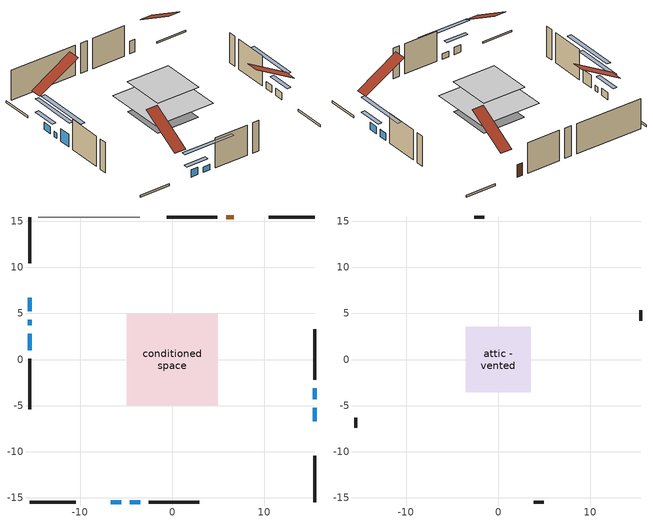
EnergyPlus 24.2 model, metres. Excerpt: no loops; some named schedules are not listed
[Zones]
conditioned space
 floor outside (Floor1 construction): -0.65,-0.65 -0.65,0.65 0.65,0.65 0.65,-0.65 z0
 floor adiabatic (AdiabaticFloorConstruction): -4.95,-4.95 -4.95,4.95 4.95,4.95 4.95,-4.95 z2.44
 floor foundation (Slab1 construction): -3.47,-3.47 -3.47,3.47 3.47,3.47 3.47,-3.47 z0
 wall outside (RimJoist1 construction): 15.45,15.45 10.45,15.45 / -15.45,-15.45 -10.45,-15.45 / -15.45,15.45 -15.45,10.45 / 15.45,-15.45 15.45,-10.45 z0:0.3
 wall outside (AdiabaticWallConstruction 1): 6.69,15.45 5.83,15.45 z0:2.03
 wall outside (AdiabaticWallConstruction): 15.45,-6.69 15.45,-5.22 / -6.7,-15.45 -5.53,-15.45 / -15.45,6.69 -15.45,5.22 / 15.45,-4.29 15.45,-3.12 z0:1.17; -4.6,-15.45 -3.48,-15.45 / -15.45,4.29 -15.45,3.73 z0:0.86; -15.45,2.81 -15.45,1.03 z0:2.03
 wall outside (Wall1 construction): 4.91,15.45 -0.57,15.45 / -2.55,-15.45 2.92,-15.45 / -15.45,0.1 -15.45,-5.38 / 15.45,-2.2 15.45,3.28 z0:4.88
 wall adiabatic (Wall4 construction): -3.53,15.45 -14.52,15.45 z0:4.88
 window (WindowConstruction): 15.45,-6.69 15.45,-5.22 z0:1.17
 window (WindowConstruction 1): -6.69,-15.45 -5.53,-15.45 z0:1.17
 window (WindowConstruction 2): -15.45,6.69 -15.45,5.22 z0:1.17
 window (WindowConstruction 3): 15.45,-4.29 15.45,-3.13 z0:1.17
 window (WindowConstruction 4): -4.6,-15.45 -3.48,-15.45 z0:0.86
 window (WindowConstruction 5): -15.45,4.29 -15.45,3.73 z0:0.86
 window (WindowConstruction 6): -15.45,2.81 -15.45,1.03 z0:2.03
 door (Door): 6.69,15.45 5.84,15.45 z0:2.03
 ceiling adiabatic (AdiabaticFloorConstruction): 4.95,-4.95 4.95,4.95 -4.95,4.95 -4.95,-4.95 z2.44
attic - vented
 floor to conditioned space (Floor2 construction Reversed): -3.53,-3.53 -3.53,3.53 3.53,3.53 3.53,-3.53 z4.88
 wall outside (Wall3 construction): -1.5,15.45 -2.61,15.45 / 3.85,-15.45 4.96,-15.45 / -15.45,-6.31 -15.45,-7.41 / 15.45,4.21 15.45,5.32 z0:4.88
 roof outside (Roof1 construction): 7.62,15.45,4.88 7.62,8.89,8.7 9.52,8.89,8.7 9.52,15.45,4.88; -7.62,-15.45,4.88 -7.62,-8.89,8.7 -9.52,-8.89,8.7 -9.52,-15.45,4.88; -15.45,7.62,4.88 -8.89,7.62,8.7 -8.89,9.52,8.7 -15.45,9.52,4.88; 15.45,-7.62,4.88 8.89,-7.62,8.7 8.89,-9.52,8.7 15.45,-9.52,4.88
shading: 15.45,-4 15.45,-7.91 16.06,-7.91 16.06,-4 z2.39; -4.31,-15.45 -7.91,-15.45 -7.91,-16.06 -4.31,-16.06 z2.39; -15.45,4 -15.45,7.91 -16.06,7.91 -16.06,4 z2.39; 15.45,0.54 15.45,-7.95 16.06,-7.95 16.06,0.54 z4.83; 0.18,-15.45 -8.26,-15.45 -8.26,-16.06 0.18,-16.06 z4.52; -15.45,0.07 -15.45,7.95 -16.06,7.95 -16.06,0.07 z4.52; -15.45,-2.63 -15.45,6.47 -16.06,6.47 -16.06,-2.63 z5.69
[Building]
Building 1: Terrain=Suburbs
[Site:Location]
Whistler Nesters_BC: Latitude {deg}=50.13; Longitude {deg}=-122.95; Time Zone {hr}=-8; Elevation {m}=659; Keep Site Location Information=Yes
[Site:GroundTemperature:Shallow]
3.05327, 1.53806, 1.41671, 2.13576, 5.02233, 7.89546, 10.3863, 11.9642, 12.0983, 10.8149, 8.38757, 5.60258
[Site:WaterMainsTemperature]
Calculation Method=Schedule; Temperature Schedule=mains temperature schedule
[Material] Roughness=Rough; Thermal Absorptance=0.9
Name | Thickness {m} | Conductivity {W/m-K} | Density {kg/m3} | Specific Heat {J/kg-K} | Solar Absorptance | Visible Absorptance
asphalt or fiberglass shingles | 0.00635 | 0.162714 | 1121.4 | 1465.45 | 0.4 | 0.4
ceiling loosefill ins | 0.0846667 | 0.0480833 | 16.02 | 1046.75 | 0.7 | 0.7
ceiling stud and cavity | 0.1397 | 0.0934478 | 65.682 | 1177.47 | 0.7 | 0.7
concrete 4.0 in. | 0.1016 | 1.803125 | 2242.8 | 837.4 | 0.7 | 0.7
door material | 0.04445 | 0.0451087 | 512.64 | 1214.23 | 0.7 | 0.7
floor covering | 0.0127 | 0.0433444 | 54.468 | 1339.84 | 0.6 | 0.6
floor rigid ins | 0.103632 | 0.029427 | 32.04 | 1214.23 | 0.7 | 0.7
floor rigid ins 1; wall rigid ins 2 | 0.512978 | 0.029427 | 32.04 | 1214.23 | 0.7 | 0.7
floor stud and cavity | 0.1397 | 0.156116 | 92.3553 | 1139.71 | 0.7 | 0.7
floor stud and cavity 1 | 0.1397 | 1.75129 | 37.0049 | 1207.88 | 0.7 | 0.7
furniture material conditioned space 1 | 0.1524 | 0.115458 | 640.8 | 1214.23 | 0.6 | 0.6
gypsum board | 0.0127 | 0.160291 | 801 | 837.4 | 0.6 | 0.6
interior vertical ins | 0.025908 | 0.029427 | 32.04 | 1214.23 | 0.7 | 0.7
osb sheathing 0.5 in. | 0.0127 | 0.115458 | 512.64 | 1214.23 | 0.7 | 0.7
osb sheathing 0.75 in. | 0.01905 | 0.115458 | 512.64 | 1214.23 | 0.7 | 0.7
osb sheathing 2.0 in. | 0.0508 | 0.115458 | 512.64 | 1214.23 | 0.7 | 0.7
rim joist rigid ins; wall rigid ins | 0.051816 | 0.029427 | 32.04 | 1214.23 | 0.7 | 0.7
rim joist stud and cavity | 0.0508 | 0.0385396 | 125.044 | 1163.47 | 0.6 | 0.6
slab rigid ins | 0.0108865 | 0.029427 | 32.04 | 1214.23 | 0.7 | 0.7
wall rigid ins 1 | 0.051816 | 0.029427 | 32.04 | 1214.23 | 0.4 | 0.4
wall stud and cavity | 0.1397 | 0.231312 | 139.0536 | 1170.24 | 0.7 | 0.7
wall stud and cavity 1 | 0.0889 | 6.9971 | 50.32683 | 1063.81 | 0.6 | 0.6
wall stud and cavity 2 | 0.1397 | 0.182161 | 139.0536 | 1170.24 | 0.7 | 0.7
wall stud and cavity 3 | 0.0889 | 0.380278 | 52.3479 | 1209.89 | 0.7 | 0.7
wall stud and cavity 4 | 0.0889 | 0.391764 | 83.0341 | 1211.67 | 0.7 | 0.7
wood siding | 0.0254 | 0.102417 | 544.68 | 1172.36 | 0.4 | 0.4
wood siding 1 | 0.00254 | 0.102417 | 544.68 | 1172.36 | 0.4 | 0.4
wood siding 2; wood siding 3; wood siding 4 | 0.0254 | 0.102417 | 544.68 | 1172.36 | 0.7 | 0.7
[WindowMaterial:SimpleGlazingSystem]
Name | U-Factor {W/m2-K} | Solar Heat Gain Coefficient
WindowMaterial | 2.969594 | 0.58
WindowMaterial 1 | 2.99117 | 0.56
WindowMaterial 2 | 3.04681 | 0.44
WindowMaterial 3 | 2.97754 | 0.59
[Construction]
AdiabaticFloorConstruction: floor stud and cavity 1, floor rigid ins 1, osb sheathing 0.75 in., floor covering
AdiabaticWallConstruction: wood siding 3, wall rigid ins 2, wall stud and cavity 3, gypsum board
AdiabaticWallConstruction 1: wood siding 4, wall rigid ins 2, wall stud and cavity 3, gypsum board
Door: door material
Floor1 construction: floor stud and cavity, floor rigid ins, osb sheathing 0.75 in., floor covering
Floor2 construction Reversed: gypsum board, ceiling stud and cavity, ceiling loosefill ins
furniture construction conditioned space 1: furniture material conditioned space 1
PartitionWallConstruction: gypsum board, wall stud and cavity 4, gypsum board
RimJoist1 construction: wood siding 2, rim joist rigid ins, osb sheathing 2.0 in., rim joist stud and cavity
Roof1 construction: asphalt or fiberglass shingles
Slab1 construction: slab rigid ins, concrete 4.0 in.
Wall1 construction: wood siding, wall rigid ins, osb sheathing 0.5 in., wall stud and cavity, gypsum board
Wall3 construction: wood siding 1, wall stud and cavity 1
Wall4 construction: wall rigid ins 1, osb sheathing 0.5 in., wall stud and cavity 2, gypsum board
WindowConstruction; WindowConstruction 2: WindowMaterial
WindowConstruction 1; WindowConstruction 3: WindowMaterial 1
WindowConstruction 4; WindowConstruction 5: WindowMaterial 2
WindowConstruction 6: WindowMaterial 3
[Zone] Multiplier=1; Part of Total Floor Area=Yes
Name | Volume {m3}
attic - vented | 29.5129
conditioned space | 253.4
[Space]
Name | Zone | Volume {m3}
attic - vented 1 | attic - vented | 29.5129
conditioned space 1 | conditioned space | 253.4
[ZoneInfiltration:EffectiveLeakageArea]
infil attic - vented 1: Zone or Space=attic - vented 1; Schedule=Always On Discrete; Effective Air Leakage Area {cm2}=2060.69; Stack Coefficient=0.00060517; Wind Coefficient=1.66211e-05
[ZoneMixing]
whole house fan mix: Zone or Space=attic - vented; Schedule=Always On Continuous; Design Flow Rate Calculation Method=Flow/Zone; Design Flow Rate {m3/s}=0; Source Zone or Space=conditioned space
[SurfaceProperty:ExposedFoundationPerimeter]
Slab1: Exposed Perimeter Calculation Method=TotalExposedPerimeter; Total Exposed Perimeter {m}=23.165
[InternalMass] Zone or ZoneList=conditioned space; Space or SpaceList=conditioned space 1
Name | Construction | Surface Area {m2}
furniture mass conditioned space 1 | furniture construction conditioned space 1 | 59.0763
partition wall mass | PartitionWallConstruction | 147.691
[Lights]
interior lighting: Zone or ZoneList or Space or SpaceList=conditioned space 1; Schedule=interior lighting schedule; Design Level Calculation Method=LightingLevel; Lighting Level {W}=343.2; Return Air Fraction=0; Fraction Radiant=0.6; Fraction Visible=0.2; Fraction Replaceable=1
[People]
occupants: Zone or ZoneList or Space or SpaceList=conditioned space 1; Number of People Schedule=occupants schedule; Number of People Calculation Method=People; Number of People=3; Fraction Radiant=0.314171; Sensible Heat Fraction=0.56303; Activity Level Schedule=occupants activity schedule; Carbon Dioxide Generation Rate {m3/s-W}=0; Enable ASHRAE 55 Comfort Warnings=No; Mean Radiant Temperature Calculation Type=EnclosureAveraged
[ElectricEquipment] Zone or ZoneList or Space or SpaceList=conditioned space 1; Design Level Calculation Method=EquipmentLevel
Name | Schedule | Design Level {W} | Fraction Latent | Fraction Radiant | Fraction Lost
clothes dryer | clothes dryer schedule | 140.772 | 0.015 | 0.081 | 0.85
clothes washer | clothes washer schedule | 32.1985 | 0.03 | 0.162 | 0.7
cooking range | cooking range schedule | 208.969 | 0.08 | 0.432 | 0.2
dishwasher | dishwasher schedule | 66.8632 | 0.3 | 0.18 | 0.4
fridge | fridge schedule | 72.9452 | 0 | 0.6 | 0
mech vent bath fan 0 | mech vent bath fan 0 schedule | 25.1 | 0 | 0 | 1
mech vent bath fan 1 | mech vent bath fan 1 schedule | 25.1 | 0 | 0 | 1
mech vent house fan | mech vent house fan schedule | 0 | 0 | 0 | 1
mech vent house fan cfis | mech vent house fan cfis schedule | 0 | 0 | 0 | 0
mech vent range fan 0 | mech vent range fan 0 schedule | 57 | 0 | 0 | 1
misc plug loads | misc plug loads schedule | 494.7 | 0.045 | 0.513 | 0.1
whole house fan | Always On Discrete | 0 | 0 | 0 | 1
[OtherEquipment] Zone or ZoneList or Space or SpaceList=conditioned space 1; Design Level Calculation Method=EquipmentLevel
Name | Fuel Type | Schedule | Design Level {W} | Fraction Latent | Fraction Radiant | Fraction Lost
clothes dryer 1 | Electricity | clothes dryer schedule | 0 | 0.015 | 0.081 | 0.85
cooking range 1 | Electricity | cooking range schedule | 0 | 0.08 | 0.432 | 0.2
general water use latent | None | general water use schedule | 59.3978 | 1 | 0 | 0
general water use sensible | None | general water use schedule | -58.539 | 0 | 0.6 | 0
mech vent house fan latent load | None | Always On Discrete | 0 | 1 | 0 | 0
mech vent house fan sensible load | None | Always On Discrete | 0 | 0 | 0 | 0
water heater energy adjustment1 | Electricity | Always On Discrete | 0.01 | 0 | 0 | 1
[ZoneInfiltration:DesignFlowRate] Zone or ZoneList or Space or SpaceList=conditioned space 1; Schedule=Always On Discrete; Design Flow Rate Calculation Method=Flow/Zone; Design Flow Rate {m3/s}=0
infil flow; natural vent flow; whole house fan flow
[ZoneControl:Thermostat]
conditioned space Thermostat: Zone or ZoneList=conditioned space; Control Type Schedule=conditioned space Thermostat Schedule; Control 1=conditioned space temperature setpoint; Temperature Difference Between Cutout And Setpoint {deltaC}=0
[ZoneHVAC:Baseboard:Convective:Electric]
electric baseboard: Availability Schedule=Always On Discrete; Heating Design Capacity {W}=6144.53; Efficiency=1
[AirLoopHVAC:UnitarySystem]
unit heater unitary system: Control Type=Load; Controlling Zone or Thermostat Location=conditioned space; Dehumidification Control Type=None; Availability Schedule=Always On Discrete; Supply Fan=unit heater supply fan; Fan Placement=BlowThrough; Supply Air Fan Operating Mode Schedule=unit heater auto fan schedule; Heating Coil=unit heater htg coil; DX Heating Coil Sizing Ratio=1; Use DOAS DX Cooling Coil=No; Minimum Supply Air Temperature {C}=2; Latent Load Control=SensibleOnlyLoadControl; Cooling Supply Air Flow Rate Method=None; Heating Supply Air Flow Rate Method=SupplyAirFlowRate; Heating Supply Air Flow Rate {m3/s}=0.00141584; No Load Supply Air Flow Rate Method=SupplyAirFlowRate; No Load Supply Air Flow Rate {m3/s}=0; No Load Supply Air Flow Rate Control Set To Low Speed=Yes; Maximum Supply Air Temperature {C}=48.8889; Maximum Outdoor Dry-Bulb Temperature for Supplemental Heater Operation {C}=21; Ancillary On-Cycle Electric Power {W}=0; Ancillary Off-Cycle Electric Power {W}=0
[Fan:SystemModel]
unit heater supply fan: Availability Schedule=Always On Discrete; Design Maximum Air Flow Rate {m3/s}=0.00141584; Speed Control Method=Discrete; Electric Power Minimum Flow Rate Fraction=0.2; Design Pressure Rise {Pa}=500; Motor Efficiency=1; Motor In Air Stream Fraction=1; Design Electric Power Consumption {W}=Autosize; Design Power Sizing Method=PowerPerFlow; Electric Power Per Unit Flow Rate {W/(m3/s)}=1e-06; Electric Power Per Unit Flow Rate Per Unit Pressure {W/((m3/s)-Pa)}=1.66667; Fan Total Efficiency=0.7; Motor Loss Radiative Fraction=0; Number of Speeds=1; Speed Flow Fraction 1=1; Speed Electric Power Fraction 1=1
[Coil:Heating:Fuel]
unit heater htg coil: Availability Schedule=Always On Discrete; Fuel Type=NaturalGas; Burner Efficiency=0.5; Nominal Capacity {W}=0.293071; On Cycle Parasitic Electric Load {W}=0; Off Cycle Parasitic Fuel Load {W}=0
[Zone equipment]
conditioned space: electric baseboard, unit heater unitary system
[Foundation:Kiva]
Foundation Kiva 1: Initial Indoor Air Temperature {C}=18; Interior Vertical Insulation Material=interior vertical ins; Interior Vertical Insulation Depth {m}=0.1016; Wall Height Above Grade {m}=0.1016; Wall Depth Below Slab {m}=0.2032
[Foundation:Kiva:Settings]
Soil Conductivity {W/m-K}=0.849921; Soil Density {kg/m3}=1842.3; Soil Specific Heat {J/kg-K}=418.7; Ground Solar Absorptivity=0.9; Ground Thermal Absorptivity=0.9; Ground Surface Roughness {m}=0.03; Far-Field Width {m}=40; Deep-Ground Boundary Condition=ZeroFlux; Deep-Ground Depth {m}=40; Minimum Cell Dimension {m}=0.2; Maximum Cell Growth Coefficient=3; Simulation Timestep=Timestep
[Exterior:Lights]
exterior lighting: Schedule=exterior lighting schedule; Design Level {W}=75.6
[EnergyManagementSystem:GlobalVariable]
infil_program_Qfan
infil_program_Qinf
natural_vent_program_Qnv
natural_vent_program_Qwhf
[EnergyManagementSystem:Sensor]
Name | Output:Variable or Output:Meter Index Key | Output:Variable or Output:Meter
airflow_gain | infil flow | Infiltration Sensible Heat Gain Energy
airflow_gain_1 | natural vent flow | Infiltration Sensible Heat Gain Energy
airflow_gain_2 | whole house fan flow | Infiltration Sensible Heat Gain Energy
airflow_loss | infil flow | Infiltration Sensible Heat Loss Energy
airflow_loss_1 | natural vent flow | Infiltration Sensible Heat Loss Energy
airflow_loss_2 | whole house fan flow | Infiltration Sensible Heat Loss Energy
clg_load_cond |  | Cooling:EnergyTransfer:Zone:CONDITIONED SPACE
clg_sp_s; clg_sp_s_1 | cooling setpoint | Schedule Value
clothes_dryer_exhaust_0_sch_s | clothes dryer exhaust 0 schedule | Schedule Value
conditioned_space_clg_unmet_s | conditioned space | Zone Cooling Setpoint Not Met Time
conditioned_space_htg_unmet_s | conditioned space | Zone Heating Setpoint Not Met Time
cool_season | cooling season schedule | Schedule Value
fridge_tin_s | conditioned space | Zone Mean Air Temperature
htg_load_cond |  | Heating:EnergyTransfer:Zone:CONDITIONED SPACE
htg_sp_s; htg_sp_s_1 | heating setpoint | Schedule Value
ig_ee_conv | clothes dryer | Electric Equipment Convective Heating Energy
ig_ee_conv_2 | cooking range | Electric Equipment Convective Heating Energy
ig_ee_conv_4 | fridge | Electric Equipment Convective Heating Energy
ig_ee_conv_5 | misc plug loads | Electric Equipment Convective Heating Energy
ig_ee_conv_6 | whole house fan | Electric Equipment Convective Heating Energy
ig_ee_rad | clothes dryer | Electric Equipment Radiant Heating Energy
ig_ee_rad_2 | cooking range | Electric Equipment Radiant Heating Energy
ig_ee_rad_4 | fridge | Electric Equipment Radiant Heating Energy
ig_ee_rad_5 | misc plug loads | Electric Equipment Radiant Heating Energy
ig_ee_rad_6 | whole house fan | Electric Equipment Radiant Heating Energy
ig_lgt_conv | interior lighting | Lights Convective Heating Energy
ig_lgt_rad | interior lighting | Lights Radiant Heating Energy
ig_lgt_vis | interior lighting | Lights Visible Radiation Heating Energy
ig_oe_conv | clothes dryer 1 | Other Equipment Convective Heating Energy
ig_oe_conv_1 | cooking range 1 | Other Equipment Convective Heating Energy
ig_oe_conv_2 | general water use latent | Other Equipment Convective Heating Energy
ig_oe_conv_3 | general water use sensible | Other Equipment Convective Heating Energy
ig_oe_conv_4 | water heater energy adjustment1 | Other Equipment Convective Heating Energy
ig_oe_rad | clothes dryer 1 | Other Equipment Radiant Heating Energy
ig_oe_rad_1 | cooking range 1 | Other Equipment Radiant Heating Energy
ig_oe_rad_2 | general water use latent | Other Equipment Radiant Heating Energy
ig_oe_rad_3 | general water use sensible | Other Equipment Radiant Heating Energy
ig_oe_rad_4 | water heater energy adjustment1 | Other Equipment Radiant Heating Energy
ig_ppl_conv | occupants | People Convective Heating Energy
ig_ppl_rad | occupants | People Radiant Heating Energy
im_conv | furniture mass conditioned space 1 | Surface Inside Face Convection Heat Gain Energy
im_conv_1 | partition wall mass | Surface Inside Face Convection Heat Gain Energy
im_ig | furniture mass conditioned space 1 | Surface Inside Face Internal Gains Radiation Heat Gain Energy
im_ig_1 | partition wall mass | Surface Inside Face Internal Gains Radiation Heat Gain Energy
im_lgt | furniture mass conditioned space 1 | Surface Inside Face Lights Radiation Heat Gain Energy
im_lgt_1 | partition wall mass | Surface Inside Face Lights Radiation Heat Gain Energy
im_sol | furniture mass conditioned space 1 | Surface Inside Face Solar Radiation Heat Gain Energy
im_sol_1 | partition wall mass | Surface Inside Face Solar Radiation Heat Gain Energy
im_surf | furniture mass conditioned space 1 | Surface Inside Face Net Surface Thermal Radiation Heat Gain Energy
im_surf_1 | partition wall mass | Surface Inside Face Net Surface Thermal Radiation Heat Gain Energy
mech_vent_bath_fan_0_sch_s | mech vent bath fan 0 schedule | Schedule Value
mech_vent_bath_fan_1_sch_s | mech vent bath fan 1 schedule | Schedule Value
mech_vent_range_fan_0_sch_s | mech vent range fan 0 schedule | Schedule Value
mv_conv | mech vent bath fan 0 | Electric Equipment Convective Heating Energy
mv_conv_1 | mech vent bath fan 1 | Electric Equipment Convective Heating Energy
mv_conv_2 | mech vent house fan | Electric Equipment Convective Heating Energy
mv_conv_3 | mech vent house fan cfis | Electric Equipment Convective Heating Energy
mv_conv_4 | mech vent range fan 0 | Electric Equipment Convective Heating Energy
mv_conv_5 | mech vent house fan latent load | Other Equipment Convective Heating Energy
mv_conv_6 | mech vent house fan sensible load | Other Equipment Convective Heating Energy
mv_rad | mech vent bath fan 0 | Electric Equipment Radiant Heating Energy
mv_rad_1 | mech vent bath fan 1 | Electric Equipment Radiant Heating Energy
mv_rad_2 | mech vent house fan | Electric Equipment Radiant Heating Energy
mv_rad_3 | mech vent house fan cfis | Electric Equipment Radiant Heating Energy
mv_rad_4 | mech vent range fan 0 | Electric Equipment Radiant Heating Energy
mv_rad_5 | mech vent house fan latent load | Other Equipment Radiant Heating Energy
mv_rad_6 | mech vent house fan sensible load | Other Equipment Radiant Heating Energy
natural_vent_s | natural vent schedule | Schedule Value
out_pb_s |  | Site Outdoor Air Barometric Pressure
out_wt_s |  | Site Outdoor Air Humidity Ratio
site_vw_s |  | Site Wind Speed
ss_back_out | Window1 | Surface Window Shortwave from Zone Back Out Window Heat Transfer Rate
ss_back_out_1 | Window2 | Surface Window Shortwave from Zone Back Out Window Heat Transfer Rate
ss_back_out_2 | Window3 | Surface Window Shortwave from Zone Back Out Window Heat Transfer Rate
ss_back_out_3 | Window4 | Surface Window Shortwave from Zone Back Out Window Heat Transfer Rate
ss_back_out_4 | Window5 | Surface Window Shortwave from Zone Back Out Window Heat Transfer Rate
ss_back_out_5 | Window7 | Surface Window Shortwave from Zone Back Out Window Heat Transfer Rate
ss_back_out_6 | Window8 | Surface Window Shortwave from Zone Back Out Window Heat Transfer Rate
ss_conv | Door1 | Surface Inside Face Convection Heat Gain Energy
ss_conv_1 | Window1 | Surface Inside Face Convection Heat Gain Energy
ss_conv_2 | Window2 | Surface Inside Face Convection Heat Gain Energy
ss_conv_3 | Window3 | Surface Inside Face Convection Heat Gain Energy
ss_conv_4 | Window4 | Surface Inside Face Convection Heat Gain Energy
ss_conv_5 | Window5 | Surface Inside Face Convection Heat Gain Energy
ss_conv_6 | Window7 | Surface Inside Face Convection Heat Gain Energy
ss_conv_7 | Window8 | Surface Inside Face Convection Heat Gain Energy
ss_ig | Door1 | Surface Inside Face Internal Gains Radiation Heat Gain Energy
ss_ig_1 | Window1 | Surface Inside Face Internal Gains Radiation Heat Gain Energy
ss_ig_2 | Window2 | Surface Inside Face Internal Gains Radiation Heat Gain Energy
ss_ig_3 | Window3 | Surface Inside Face Internal Gains Radiation Heat Gain Energy
ss_ig_4 | Window4 | Surface Inside Face Internal Gains Radiation Heat Gain Energy
ss_ig_5 | Window5 | Surface Inside Face Internal Gains Radiation Heat Gain Energy
ss_ig_6 | Window7 | Surface Inside Face Internal Gains Radiation Heat Gain Energy
ss_ig_7 | Window8 | Surface Inside Face Internal Gains Radiation Heat Gain Energy
ss_lgt | Door1 | Surface Inside Face Lights Radiation Heat Gain Energy
ss_sol | Door1 | Surface Inside Face Solar Radiation Heat Gain Energy
ss_surf | Door1 | Surface Inside Face Net Surface Thermal Radiation Heat Gain Energy
ss_surf_1 | Window1 | Surface Inside Face Net Surface Thermal Radiation Heat Gain Energy
ss_surf_2 | Window2 | Surface Inside Face Net Surface Thermal Radiation Heat Gain Energy
ss_surf_3 | Window3 | Surface Inside Face Net Surface Thermal Radiation Heat Gain Energy
ss_surf_4 | Window4 | Surface Inside Face Net Surface Thermal Radiation Heat Gain Energy
ss_surf_5 | Window5 | Surface Inside Face Net Surface Thermal Radiation Heat Gain Energy
ss_surf_6 | Window7 | Surface Inside Face Net Surface Thermal Radiation Heat Gain Energy
ss_surf_7 | Window8 | Surface Inside Face Net Surface Thermal Radiation Heat Gain Energy
ss_trans_in | Window1 | Surface Window Transmitted Solar Radiation Rate
ss_trans_in_1 | Window2 | Surface Window Transmitted Solar Radiation Rate
ss_trans_in_2 | Window3 | Surface Window Transmitted Solar Radiation Rate
ss_trans_in_3 | Window4 | Surface Window Transmitted Solar Radiation Rate
ss_trans_in_4 | Window5 | Surface Window Transmitted Solar Radiation Rate
ss_trans_in_5 | Window7 | Surface Window Transmitted Solar Radiation Rate
ss_trans_in_6 | Window8 | Surface Window Transmitted Solar Radiation Rate
ss_trans_out | Window1 | Surface Inside Face Initial Transmitted Diffuse Transmitted Out Window Solar Radiation Rate
ss_trans_out_1 | Window2 | Surface Inside Face Initial Transmitted Diffuse Transmitted Out Window Solar Radiation Rate
ss_trans_out_2 | Window3 | Surface Inside Face Initial Transmitted Diffuse Transmitted Out Window Solar Radiation Rate
ss_trans_out_3 | Window4 | Surface Inside Face Initial Transmitted Diffuse Transmitted Out Window Solar Radiation Rate
ss_trans_out_4 | Window5 | Surface Inside Face Initial Transmitted Diffuse Transmitted Out Window Solar Radiation Rate
ss_trans_out_5 | Window7 | Surface Inside Face Initial Transmitted Diffuse Transmitted Out Window Solar Radiation Rate
ss_trans_out_6 | Window8 | Surface Inside Face Initial Transmitted Diffuse Transmitted Out Window Solar Radiation Rate
s_conv | Floor1 | Surface Inside Face Convection Heat Gain Energy
s_conv_1 | Floor2 | Surface Inside Face Convection Heat Gain Energy
s_conv_10 | Wall1:180 | Surface Inside Face Convection Heat Gain Energy
s_conv_11 | Wall1:270 | Surface Inside Face Convection Heat Gain Energy
s_conv_12 | Wall1:90 | Surface Inside Face Convection Heat Gain Energy
s_conv_13 | Wall4 | Surface Inside Face Convection Heat Gain Energy
s_conv_2 | inferred conditioned ceiling | Surface Inside Face Convection Heat Gain Energy
s_conv_3 | inferred conditioned floor | Surface Inside Face Convection Heat Gain Energy
s_conv_4 | RimJoist1:0 | Surface Inside Face Convection Heat Gain Energy
s_conv_5 | RimJoist1:180 | Surface Inside Face Convection Heat Gain Energy
s_conv_6 | RimJoist1:270 | Surface Inside Face Convection Heat Gain Energy
s_conv_7 | RimJoist1:90 | Surface Inside Face Convection Heat Gain Energy
s_conv_8 | Slab1 | Surface Inside Face Convection Heat Gain Energy
s_conv_9 | Wall1:0 | Surface Inside Face Convection Heat Gain Energy
s_ig | Floor1 | Surface Inside Face Internal Gains Radiation Heat Gain Energy
s_ig_1 | Floor2 | Surface Inside Face Internal Gains Radiation Heat Gain Energy
s_ig_10 | Wall1:180 | Surface Inside Face Internal Gains Radiation Heat Gain Energy
s_ig_11 | Wall1:270 | Surface Inside Face Internal Gains Radiation Heat Gain Energy
s_ig_12 | Wall1:90 | Surface Inside Face Internal Gains Radiation Heat Gain Energy
s_ig_13 | Wall4 | Surface Inside Face Internal Gains Radiation Heat Gain Energy
s_ig_2 | inferred conditioned ceiling | Surface Inside Face Internal Gains Radiation Heat Gain Energy
s_ig_3 | inferred conditioned floor | Surface Inside Face Internal Gains Radiation Heat Gain Energy
s_ig_4 | RimJoist1:0 | Surface Inside Face Internal Gains Radiation Heat Gain Energy
s_ig_5 | RimJoist1:180 | Surface Inside Face Internal Gains Radiation Heat Gain Energy
s_ig_6 | RimJoist1:270 | Surface Inside Face Internal Gains Radiation Heat Gain Energy
s_ig_7 | RimJoist1:90 | Surface Inside Face Internal Gains Radiation Heat Gain Energy
s_ig_8 | Slab1 | Surface Inside Face Internal Gains Radiation Heat Gain Energy
s_ig_9 | Wall1:0 | Surface Inside Face Internal Gains Radiation Heat Gain Energy
s_lgt | Floor1 | Surface Inside Face Lights Radiation Heat Gain Energy
s_lgt_1 | Floor2 | Surface Inside Face Lights Radiation Heat Gain Energy
